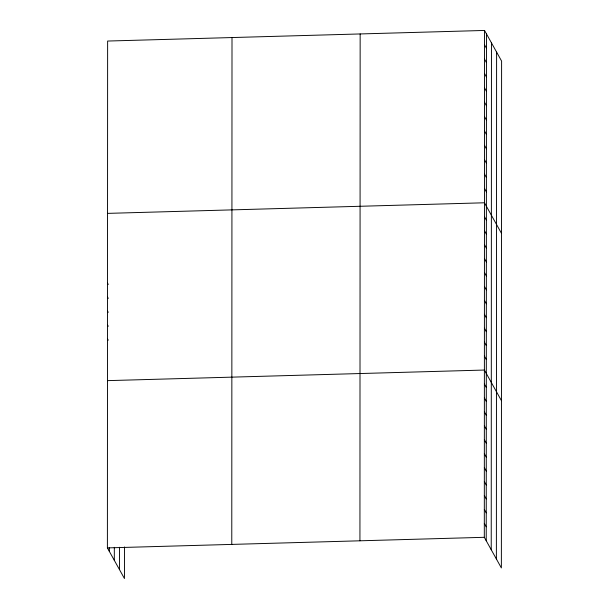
<?xml version="1.0" encoding="UTF-8"?>
<svg xmlns="http://www.w3.org/2000/svg" width="609" height="609" viewBox="0 0 609 609"><rect width="100%" height="100%" fill="white"/><g stroke="black" fill="none" stroke-linecap="round" stroke-linejoin="round"><path stroke-width="0.91" d="M124.472 546.958L124.457 578.55L107.397 547.902L107.626 41.047L484.543 30.45L501.603 61.098L501.374 567.953L484.315 537.305L484.543 30.45M109.323 551.351L109.323 547.636M114.317 560.326L114.325 547.316M119.463 569.575L119.478 547.27M231.778 544.4L232.006 37.552M359.934 540.8L360.155 33.944M486.233 540.754L486.462 33.906M491.227 549.729L491.455 42.881M496.381 558.978L496.601 52.123M107.549 213.378L484.459 202.782L501.519 233.43M107.473 380.64L484.391 370.044L501.451 400.692M107.397 547.902L484.315 537.305M484.536 44.807L486.454 48.263M484.528 59.172L486.446 62.628M484.52 73.529L486.439 76.985M484.513 87.894L486.439 91.342M484.505 102.251L486.431 105.707M484.498 116.616L486.424 120.064M484.498 130.973L486.416 134.429M484.49 145.338L486.408 148.786M484.482 159.695L486.401 163.151M484.475 174.06L486.401 177.508M484.467 188.417L486.393 191.873M484.459 216.72L486.378 220.169M484.452 230.659L486.37 234.107M484.444 244.597L486.363 248.046M484.437 258.536L486.363 261.984M484.429 272.474L486.355 275.923M484.421 286.413L486.347 289.861M484.421 300.351L486.34 303.8M484.414 314.29L486.332 317.738M484.406 328.228L486.325 331.677M484.399 342.167L486.325 345.615M484.391 356.105L486.317 359.554M484.383 383.982L486.302 387.431M484.376 397.921L486.294 401.369M484.368 411.859L486.294 415.308M484.361 425.798L486.286 429.246M484.353 439.736L486.279 443.185M484.353 453.675L486.271 457.123M484.345 467.613L486.264 471.061M484.338 481.552L486.256 485M484.33 495.49L486.256 498.938M484.322 509.429L486.248 512.877M484.322 523.367L486.241 526.815M107.519 283.071L108.288 284.449M107.511 297.009L108.28 298.387M107.504 310.948L108.273 312.326M107.504 324.886L108.273 326.264M107.496 338.825L108.265 340.203"/></g></svg>
